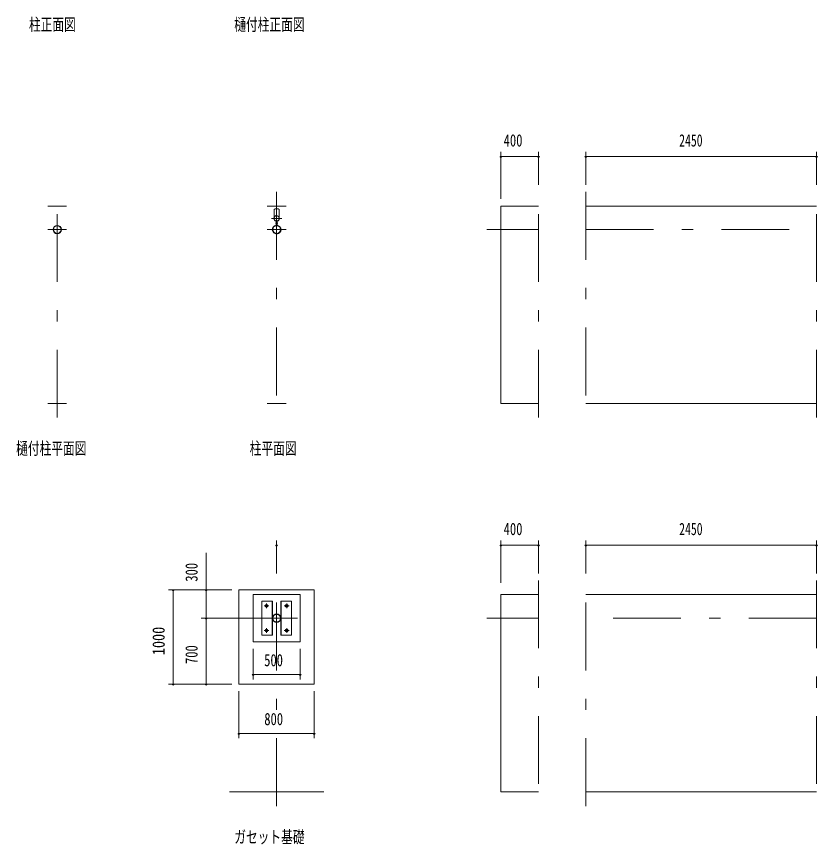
# Model space of a CAD drawing. Units: millimetres, scale not verified. Extents: x -25407 to 25413, y -10500 to 10500.
# Drawn here: x -25407 to -16904, y -8113 to 676 of the extents above; entities that cross this region are included whole.
import ezdxf
from ezdxf.enums import TextEntityAlignment as Align

# ---------------------------------------------------------------- set-up
doc = ezdxf.new("R2010")
doc.units = ezdxf.units.MM
doc.header["$LTSCALE"] = 60
doc.linetypes.add('USER3', pattern=[24, 12, -5, 2, -5])
for name, color, linetype, lineweight in [('0-2_1-05BOLD', 7, 'Continuous', 18), ('0-3_1-25CENTER', 3, 'USER3', 18), ('0-5_1-55DIM', 3, 'Continuous', 18)]:
    doc.layers.add(name, color=color, linetype=linetype, lineweight=lineweight)
doc.styles.add('ＭＳ ゴシック', font='')
doc.styles.get('ＭＳ ゴシック').set_extended_font_data('MS Gothic')

msp = doc.modelspace()

# ---------------------------------------------------------------- linework, layer by layer
at = {"layer": '0-2_1-05BOLD'}
for p, q in [((-25075.33, -1335.33), (-24875.32, -1335.33)), ((-22545.59, -1335.33), (-22745.59, -1335.33)), ((-22673.09, -1373.23), (-22673.09, -1457.81)), ((-22618.09, -1457.81), (-22618.09, -1373.23)), ((-19864.14, -1335.33), (-20264.14, -1335.33)), ((-16914.14, -1335.33), (-19364.14, -1335.33)), ((-22650.2, -1496.07), (-22650.2, -1539.41)), ((-22648.59, -1540.88), (-22648.59, -1494.67)), ((-22642.6, -1494.67), (-22642.6, -1540.88)), ((-22640.99, -1539.41), (-22640.99, -1496.07)), ((-25075.33, -3430.33), (-24875.32, -3430.33)), ((-22545.59, -3430.33), (-22745.59, -3430.33)), ((-19364.14, -3430.33), (-16914.14, -3430.33)), ((-22395.6, -5460.33), (-22895.6, -5460.33)), ((-22694.64, -5890.33), (-22694.64, -5530.33)), ((-22596.55, -5530.33), (-22596.55, -5890.33)), ((-20264.14, -5460.33), (-19864.14, -5460.33)), ((-19364.14, -5460.33), (-16914.14, -5460.33)), ((-22145.59, -7555.33), (-23145.6, -7555.33)), ((-16914.14, -7555.33), (-19364.14, -7555.33))]:
    msp.add_line(p, q, dxfattribs=at)
for points in [[(-20264.14, -1335.33), (-20264.14, -3430.33), (-19864.14, -3430.33)], [(-22395.6, -5460.33), (-22395.6, -5960.33), (-22895.6, -5960.33), (-22895.6, -5460.33)], [(-19864.14, -7555.33), (-20264.14, -7555.33), (-20264.14, -5460.33)]]:
    msp.add_lwpolyline(points, dxfattribs=at)
for points in [[(-23045.6, -5410.33), (-22245.59, -5410.33), (-22245.59, -6410.33), (-23045.6, -6410.33)], [(-22802.14, -5890.33), (-22690.15, -5890.33), (-22690.15, -5530.33), (-22802.14, -5530.33)], [(-22601.04, -5530.33), (-22489.04, -5530.33), (-22489.04, -5890.33), (-22601.04, -5890.33)]]:
    msp.add_lwpolyline(points, close=True, dxfattribs=at)
for centre, radius in [((-22645.59, -1467.33), 27.5), ((-22645.59, -1435.98), 2.25), ((-24975.33, -1585.33), 44.55), ((-24975.33, -1585.33), 40.35), ((-22645.59, -1585.33), 44.55), ((-22645.59, -1585.33), 40.35), ((-22645.59, -1633.73), 2.25), ((-22752.1, -5580.33), 14.5), ((-22539.09, -5580.33), 14.5), ((-22645.59, -5710.33), 44.55), ((-22645.59, -5710.33), 40.35), ((-22752.1, -5840.33), 14.5), ((-22539.09, -5840.33), 14.5)]:
    msp.add_circle(centre, radius, dxfattribs=at)
for centre, radius, start, end in [((-22645.59, -1408.73), 44.9, 52.23546, 127.76454), ((-22645.59, -1467.33), 29.1, 90, 260.90512), ((-22645.59, -1484.73), 44.9, 109.58864, 127.76454), ((-22645.59, -1435.98), 3.85, 270, 218.65778), ((-22645.59, -1467.33), 29.1, 279.09488, 84.06984), ((-22645.59, -1484.73), 44.9, 52.23546, 70.41136), ((-22645.59, -1585.33), 46.15, 95.72713, 270.00108), ((-22645.59, -1585.33), 46.15, 273.78915, 84.28163), ((-22645.59, -1633.73), 3.85, 142.09248, 90)]:
    msp.add_arc(centre, radius, start, end, dxfattribs=at)
at = {"layer": '0-3_1-25CENTER'}
for p, q in [((-24975.33, -3580.33), (-24975.33, -1185.33)), ((-22645.59, -1185.33), (-22645.59, -3580.33)), ((-19864.14, -3580.33), (-19864.14, -1185.33)), ((-19364.14, -1185.33), (-19364.14, -3580.33)), ((-16914.14, -3580.33), (-16914.14, -1185.33)), ((-22700.59, -1467.33), (-22590.59, -1467.33)), ((-22656.36, -1517.8), (-22634.83, -1517.8)), ((-24875.32, -1585.33), (-25075.33, -1585.33)), ((-22745.59, -1585.33), (-22545.59, -1585.33)), ((-20414.14, -1585.33), (-19864.14, -1585.33)), ((-19364.14, -1585.33), (-16914.14, -1585.33)), ((-22645.59, -7705.33), (-22645.59, -5310.33)), ((-19864.14, -5310.33), (-19864.14, -7705.33)), ((-19364.14, -7705.33), (-19364.14, -5310.33)), ((-16914.14, -5310.33), (-16914.14, -7705.33)), ((-22727.09, -5580.33), (-22777.1, -5580.33)), ((-22752.1, -5555.33), (-22752.1, -5605.33)), ((-22564.09, -5580.33), (-22514.09, -5580.33)), ((-22539.09, -5605.33), (-22539.09, -5555.33)), ((-23145.6, -5710.33), (-22145.59, -5710.33)), ((-20414.14, -5710.33), (-19864.14, -5710.33)), ((-16914.14, -5710.33), (-19364.14, -5710.33)), ((-22727.09, -5840.33), (-22777.1, -5840.33)), ((-22752.1, -5815.33), (-22752.1, -5865.33)), ((-22564.09, -5840.33), (-22514.09, -5840.33)), ((-22539.09, -5865.33), (-22539.09, -5815.33))]:
    msp.add_line(p, q, dxfattribs=at)
at = {"layer": '0-5_1-55DIM'}
for p, q in [((-20264.14, -760.33), (-20264.14, -1260.33)), ((-19864.14, -1110.33), (-19864.14, -760.33)), ((-19364.14, -760.33), (-19364.14, -1110.33)), ((-16914.14, -1110.33), (-16914.14, -760.33)), ((-20254.14, -810.33), (-20274.14, -810.33)), ((-19864.14, -810.33), (-20264.14, -810.33)), ((-19854.14, -810.33), (-19874.14, -810.33)), ((-19354.14, -810.33), (-19374.14, -810.33)), ((-16914.14, -810.33), (-19364.14, -810.33)), ((-16904.14, -810.33), (-16924.14, -810.33)), ((-22645.59, -5235.33), (-22645.59, -4885.33)), ((-20264.14, -4885.33), (-20264.14, -5335.33)), ((-19864.14, -5235.33), (-19864.14, -4885.33)), ((-19364.14, -5235.33), (-19364.14, -4885.33)), ((-16914.14, -4885.33), (-16914.14, -5235.33)), ((-22635.59, -4935.33), (-22655.59, -4935.33)), ((-20254.14, -4935.33), (-20274.14, -4935.33)), ((-19864.14, -4935.33), (-20264.14, -4935.33)), ((-19854.14, -4935.33), (-19874.14, -4935.33)), ((-19354.14, -4935.33), (-19374.14, -4935.33)), ((-19364.14, -4935.33), (-16914.14, -4935.33)), ((-16904.14, -4935.33), (-16924.14, -4935.33)), ((-23395.59, -5017.83), (-23395.59, -6410.33)), ((-23120.59, -5410.33), (-23795.6, -5410.33)), ((-23735.59, -5410.33), (-23755.59, -5410.33)), ((-23745.59, -5410.33), (-23745.59, -6410.33)), ((-23385.59, -5410.33), (-23405.59, -5410.33)), ((-23120.59, -5710.33), (-23445.6, -5710.33)), ((-23385.59, -5710.33), (-23405.59, -5710.33)), ((-22895.6, -6360.33), (-22895.6, -6035.33)), ((-22395.6, -6360.33), (-22395.6, -6035.33)), ((-22885.6, -6310.33), (-22905.6, -6310.33)), ((-22395.6, -6310.33), (-22895.6, -6310.33)), ((-22385.6, -6310.33), (-22405.6, -6310.33)), ((-23795.6, -6410.33), (-23120.59, -6410.33)), ((-23735.59, -6410.33), (-23755.59, -6410.33)), ((-23385.59, -6410.33), (-23405.59, -6410.33)), ((-23045.6, -6485.33), (-23045.6, -6985.33)), ((-22245.59, -6985.33), (-22245.59, -6485.33)), ((-23035.6, -6935.33), (-23055.6, -6935.33)), ((-23045.6, -6935.33), (-22245.59, -6935.33)), ((-22235.59, -6935.33), (-22255.59, -6935.33))]:
    msp.add_line(p, q, dxfattribs=at)
for centre in [(-20264.14, -810.33), (-19864.14, -810.33), (-19364.14, -810.33), (-16914.14, -810.33), (-22645.59, -4935.33), (-20264.14, -4935.33), (-19864.14, -4935.33), (-19364.14, -4935.33), (-16914.14, -4935.33), (-23745.59, -5410.33), (-23395.59, -5410.33), (-23395.59, -5710.33), (-22895.6, -6310.33), (-22395.6, -6310.33), (-23745.59, -6410.33), (-23395.59, -6410.33), (-23045.6, -6935.33), (-22245.59, -6935.33)]:
    msp.add_arc(centre, 10, 180, 0, dxfattribs=at)

# ---------------------------------------------------------------- texts
at = {"layer": '0-5_1-55DIM', "color": 7, "style": 'ＭＳ ゴシック'}
for s, width, p in [('柱正面図', 0.7, (-25275.33, 487.43)), ('樋付柱正面図', 0.7, (-23095.59, 487.43)), ('400', 0.75, (-20235.39, -742.57)), ('2450', 0.7, (-18371.64, -742.57)), ('樋付柱平面図', 0.7, (-25411.38, -4012.56)), ('柱平面図', 0.7, (-22931.65, -4012.56)), ('400', 0.75, (-20235.39, -4867.56)), ('2450', 0.7, (-18371.64, -4867.56)), ('500', 0.75, (-22778.04, -6260.33)), ('800', 0.75, (-22777, -6885.33)), ('ガセット基礎', 0.7, (-23095.6, -8137.56))]:
    msp.add_text(s, height=130.2, dxfattribs=dict(at, width=width)).set_placement(p, align=Align.BOTTOM_LEFT)
for s, width, p in [('300', 0.75, (-23445.6, -5323.18)), ('1000', 0.85, (-23795.6, -6103.13)), ('700', 0.75, (-23445.6, -6197.33))]:
    msp.add_text(s, height=130.2, rotation=90, dxfattribs=dict(at, width=width)).set_placement(p, align=Align.BOTTOM_LEFT)

doc.saveas('drawing.dxf')
